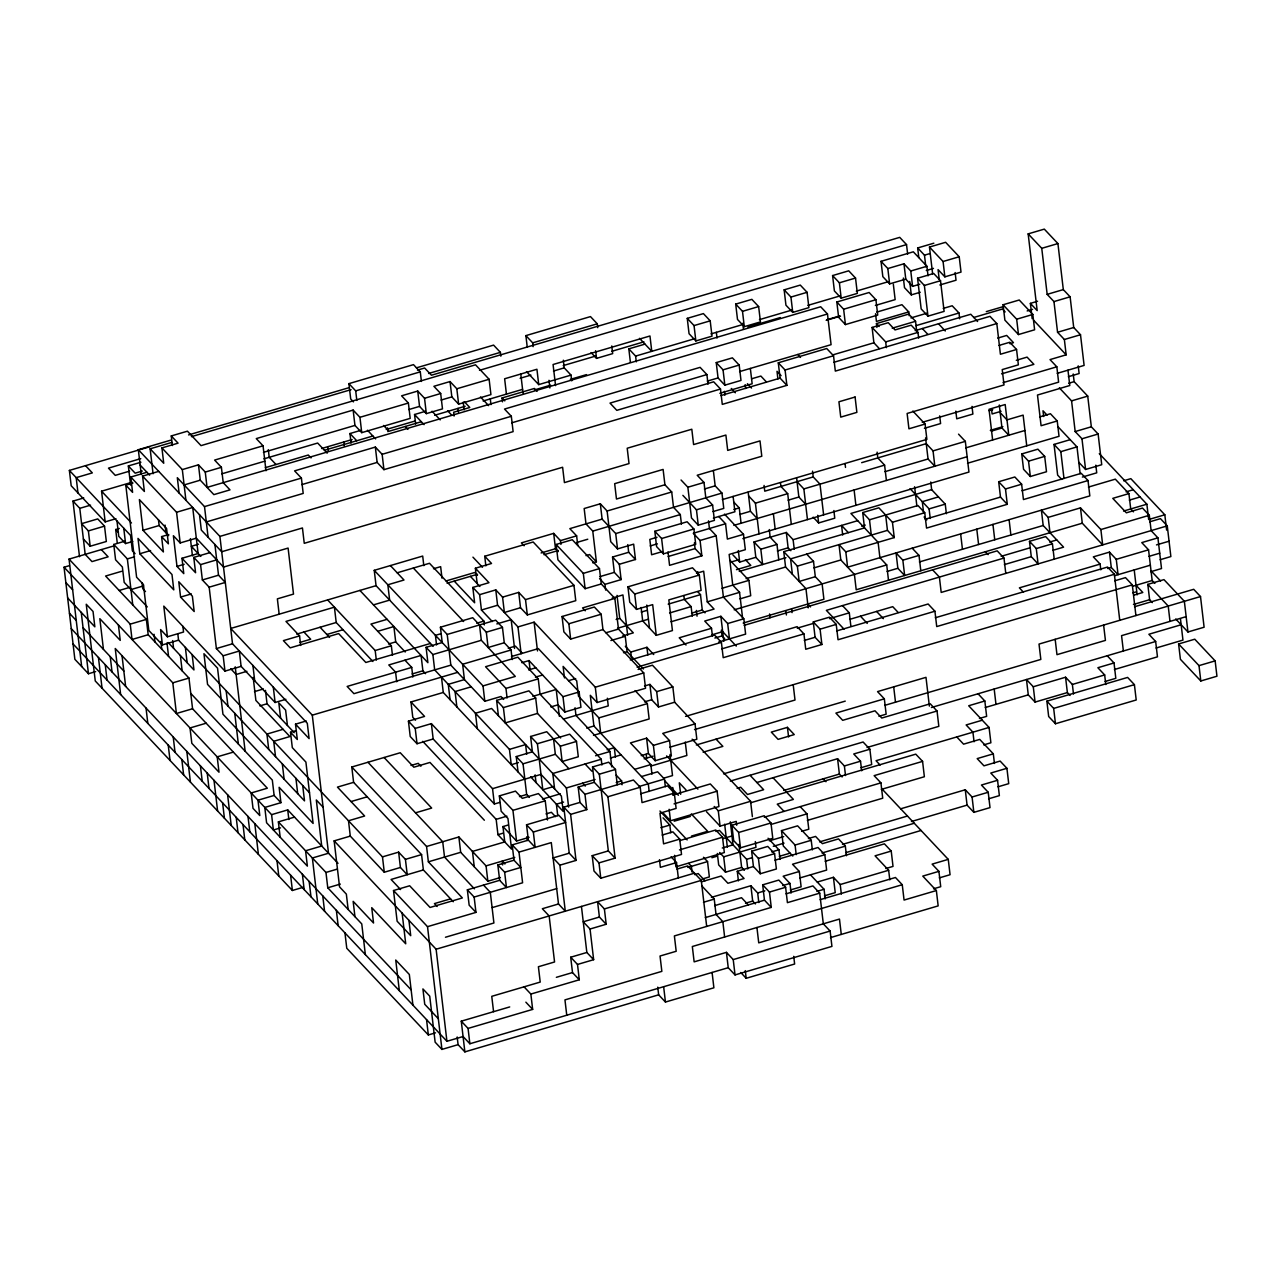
<?xml version="1.0" encoding="UTF-8"?>
<svg xmlns="http://www.w3.org/2000/svg" width="1281" height="1281" viewBox="0 0 1281 1281"><rect width="100%" height="100%" fill="white"/><g stroke="black" fill="none" stroke-linecap="round" stroke-linejoin="round"><path stroke-width="1.5" d="M172.391 445.532L171.27 435.94L187.426 431.185L201.021 445.628L475.523 364.813L489.118 379.272L490.927 394.612L458.63 404.123L451.841 396.902L450.031 381.546L433.891 386.302L440.68 393.523L442.489 408.879L426.333 413.619L419.544 406.397L417.734 391.057L401.594 395.813L408.383 403.035L410.192 418.375L361.738 432.642L354.949 425.42L353.14 410.08L256.264 438.598L263.053 445.82L265.984 470.751M353.428 401.882L350.706 398.983L348.896 383.643L413.491 364.637L420.28 371.858L421.417 381.45M141.262 474.643L138.332 449.711L170.629 440.2M188.579 434.916L348.256 387.903M416.437 367.839L493.585 345.117L500.391 352.355L500.839 356.182M527.244 347.119L525.883 335.622L590.477 316.599L597.282 323.821L597.731 327.664M115.947 518.709L105.17 521.879L71.192 485.755L69.382 470.415L150.117 446.653M153.063 473.746L150.133 448.814L171.654 442.473M191.397 436.661L351.074 389.648M417.462 370.113L424.635 367.999L431.441 375.221L899.726 237.369L906.532 244.591L907.653 254.182M150.133 448.814L163.728 463.258L161.918 447.918L178.075 443.162L171.27 435.94M348.896 383.643L355.702 390.865L420.28 371.858M428.623 373.476L500.391 352.355M525.883 335.622L532.688 342.844L597.282 323.821M140.766 458.63L108.469 468.141L115.274 475.363L129.621 471.136M130.598 485.131L128.34 465.948L140.91 462.249M479.51 370.305L906.532 244.591M142.319 471.056L135.146 473.169L128.34 465.948M132.968 483.033L125.794 485.147L132.583 492.368L130.79 477.028L146.931 472.273M130.79 477.028L144.385 491.472L142.575 476.132L158.732 471.376M918.813 257.545L917.676 247.954L933.833 243.198M687.256 318.361L703.397 313.605L710.202 320.842L711.996 336.182L695.855 340.938L689.05 333.701L687.256 318.361L694.046 325.582L695.855 340.938M735.694 304.109L751.851 299.354L758.64 306.575L760.45 321.915L744.293 326.671L737.504 319.449L735.694 304.109L742.5 311.331L744.293 326.671M784.148 289.842L800.289 285.087L807.094 292.308L808.887 307.648L792.747 312.404L785.942 305.182L784.148 289.842L790.937 297.064L792.747 312.404M832.586 275.575L848.727 270.819L855.532 278.057L857.341 293.397L841.185 298.153L834.395 290.931L832.586 275.575L839.391 282.797L841.185 298.153M919.758 284.238L912.568 286.352L905.779 279.13L889.622 283.886L882.833 276.664L881.024 261.324L913.321 251.813L926.916 266.256L928.052 275.847M932.632 273.91L929.478 247.057L945.618 242.301L959.213 256.76L961.022 272.1L944.866 276.856L938.076 269.618L939.197 279.21M105.17 521.879L101.567 491.199L132.071 482.216M79.518 556.723L72.985 501.111L83.761 497.941M161.918 447.918L182.318 469.583L198.459 464.827L205.264 472.065L207.058 487.404L820.689 306.767L827.478 313.989L831.081 344.669L739.585 371.602M263.053 445.82L214.616 460.087L221.405 467.309L223.214 482.649L230.004 489.87L213.863 494.626L200.268 480.183L198.459 464.827M353.14 410.08L359.945 417.302L408.383 403.035M417.734 391.057L424.539 398.279L440.68 393.523M450.031 381.546L456.821 388.767L489.118 379.272M917.676 247.954L924.482 255.175L929.862 253.59M263.438 452.353L354.949 425.42M408.767 409.568L419.544 406.397M441.064 400.056L451.841 396.902M694.046 325.582L710.202 320.842M742.5 311.331L758.64 306.575M790.937 297.064L807.094 292.308M839.391 282.797L855.532 278.057M881.024 261.324L887.829 268.546L903.97 263.79L910.775 271.012L912.568 286.352M520.134 378.279L530.91 375.109M563.208 365.597L595.505 356.102M611.645 351.346L643.943 341.835M72.985 501.111L79.79 508.333L90.551 505.162M205.264 472.065L221.405 467.309M553.456 371.042L564.232 367.871L571.022 375.109L571.71 380.857M591.085 352.595L596.53 358.376L612.67 353.62L611.774 345.95M630.396 362.283L628.827 348.864L644.967 344.109M263.822 458.886L317.656 443.05L327.167 453.154M351.074 443.13L349.953 433.538L360.714 430.368M415.668 424.107L414.548 414.516L425.308 411.345M1037.562 301.259L1030.372 303.373L1037.178 310.594L1028.163 233.879L1044.303 229.123L1057.914 243.566L1063.31 289.602L1070.115 296.824L1073.718 327.52L1080.507 334.741L1084.11 365.421L1057.209 373.347M184.112 484.939L200.268 480.183M221.789 473.842L264.863 461.16M910.775 271.012L926.916 266.256M929.478 247.057L943.072 261.5L959.213 256.76M321.627 448.526L352.131 439.543M386.221 429.503L414.932 421.049M434.659 415.252L465.163 406.269M483.113 400.985L522.584 389.36M526.491 371.602L538.725 384.604L571.022 375.109M628.827 348.864L635.616 356.086L694.83 338.664M710.971 333.909L743.268 324.397M759.425 319.642L791.722 310.13M807.863 305.374L840.16 295.879M856.3 291.123L888.598 281.612M926.275 270.515L933.465 268.402M265.247 467.693L308.305 455.027L311.027 457.909M324.445 450.272L372.899 436.004M421.337 421.737L389.04 431.249L383.611 425.468M502.536 401.818L502.072 397.975L534.369 388.463L537.091 391.362M534.497 389.92L550.654 385.181M570.381 379.368L586.538 374.612M748.008 327.071L780.305 317.56M836.829 302.012L869.126 292.5L875.916 299.722L877.725 315.062L845.428 324.573L838.639 317.352L836.829 302.012L843.635 309.233L845.428 324.573M917.564 278.233L933.721 273.477L940.51 280.715L944.113 311.395L927.972 316.151L921.167 308.929L917.564 278.233L924.37 285.455L927.972 316.151M1028.163 233.879L1041.757 248.322L1057.914 243.566M104.53 526.139L97.74 518.917L81.584 523.673L88.389 530.894L104.53 526.139L106.339 541.495L90.182 546.234L83.393 539.013M827.478 313.989L504.522 409.055L511.327 416.277L513.121 431.633L383.932 469.663L382.138 454.307L375.333 447.085L294.598 470.864L301.403 478.085L303.197 493.425L206.305 521.943M843.635 309.233L875.916 299.722M924.37 285.455L940.51 280.715M939.87 284.974L956.026 280.219L955.13 272.549M826.966 319.706L839.519 316.007M875.403 305.438L895.147 299.626L893.337 284.286M903.377 278.057L904.498 287.649L911.287 294.886L920.27 292.244M117.26 542.936L115.69 529.517L119.277 528.461M826.197 320.346L840.544 316.119M142.575 476.132L176.57 512.256L192.71 507.5L198.123 553.536L181.982 558.276L183.775 573.632L176.986 566.41L173.383 535.714L180.173 542.936L196.329 538.18L223.518 567.083L288.097 548.076L293.509 594.096L277.369 598.851L279.162 614.191M179.116 493.057L177.322 477.701L204.512 506.603L301.403 478.085M382.138 454.307L511.327 416.277M876.812 312.084L901.936 304.702L908.741 311.924L909.19 315.75M168.756 534.497L161.582 536.611L168.387 543.833L166.578 528.493L139.389 499.59L142.992 530.286L159.148 525.53L168.66 535.634M301.788 484.618L377.142 462.425L383.932 469.663M511.711 422.826L700.099 367.359L706.904 374.58L708.025 384.172M716.239 362.603L732.396 357.847L739.185 365.069L740.994 380.425L724.854 385.165L718.049 377.943L716.239 362.603L723.044 369.825L724.854 385.165M147.283 606.922L124.177 582.359L122.368 567.019L115.578 559.797L113.769 544.457L124.545 541.287M81.664 666.52L69.046 559.108L113.897 545.914M908.741 311.924L876.444 321.435L875.531 313.749M116.971 520.983L118.765 536.339L125.57 543.56L132.744 541.447M876.893 327.424L876.444 323.581L908.741 314.085L915.547 321.307L916.668 330.898M706.904 374.58L610.012 403.099L616.802 410.336L713.693 381.802L720.498 389.024L722.292 404.38L786.886 385.357L785.077 370.017L778.288 362.795L826.725 348.528L833.531 355.75L835.324 371.106L996.81 323.565L1000.413 354.245L1016.554 349.489L1018.363 364.845L1002.222 369.585L1004.016 384.941L907.124 413.459L908.934 428.799L925.074 424.043L926.884 439.383L722.34 499.606M723.044 369.825L739.185 365.069M879.326 348.576L873.898 342.796L872.089 327.44L888.245 322.7L895.035 329.922L911.191 325.166L917.981 332.387L918.653 338.136M95.643 671.628L88.453 673.742L74.858 659.299L64.05 567.227L69.43 565.642M910.919 317.928L927.06 313.172M943.216 308.417L952.183 305.775L958.989 312.996L959.661 318.761M707.288 381.114L718.049 377.943M892.217 328.176L915.547 321.307M139.805 553.744L173.784 589.868L171.99 574.529L137.996 538.404L139.805 553.744L150.566 550.574M915.915 325.678L958.989 312.996M113.769 544.457L127.363 558.9L134.553 556.787M751.883 378.712L760.866 376.07L766.294 381.85M832.634 354.933L873.898 342.796M915.162 330.642L970.774 314.261L977.579 321.499M1003.071 304.766L1019.228 300.01L1032.822 314.453L1034.616 329.793L1018.475 334.549L1004.88 320.106L1003.071 304.766L1016.666 319.209L1018.475 334.549M138.332 449.711L219.9 536.403L720.498 389.024M785.077 370.017L833.531 355.75M986.29 311.619L1002.431 306.864M198.507 544.201L191.333 546.298L200.845 556.418M872.089 327.44L885.683 341.899L917.981 332.387M1041.757 248.322L1047.169 294.358L1063.31 289.602M973.736 317.48L1002.431 309.025L1005.153 311.907M719.858 393.299L752.155 383.788L750.346 368.448M121.727 571.278L105.586 576.034L146.37 619.38L148.18 634.719L188.964 678.065L192.566 708.761L267.329 788.215L251.188 792.971L252.998 808.311L259.787 815.549L257.977 800.193L274.134 795.453L280.923 802.675L264.783 807.43L266.592 822.77L307.376 866.116L305.567 850.776L321.723 846.02L316.311 799.985L323.1 807.206M720.883 395.573L780.081 378.135L786.886 385.357M833.915 362.283L990.005 316.343L996.81 323.565M1047.169 294.358L1053.959 301.579L1070.115 296.824M1027.17 310.963L1032.566 309.378M181.982 558.276L195.577 572.735L193.767 557.395L209.924 552.639M176.986 566.41L184.16 564.297M1016.666 319.209L1032.822 314.453M193.767 557.395L200.573 564.617L216.713 559.861M119.181 590.477L129.941 587.306M130.966 589.58L143.536 585.881M997.707 338.088L1006.69 335.446L1013.479 342.668L1009.892 343.724M202.366 579.957L218.523 575.201L225.312 582.423L209.171 587.178L202.366 579.957L200.573 564.617M999.004 345.438L1009.764 342.267L1016.554 349.489M1053.959 301.579L1057.562 332.275L1073.718 327.52M180.589 597.09L194.184 611.533L192.374 596.193L178.78 581.75L180.589 597.09L191.349 593.92M1057.562 332.275L1064.367 339.497L1080.507 334.741M1016.313 360.297L1027.074 357.127L1033.879 364.348L1001.582 373.86M69.046 559.108L130.23 624.135L146.37 619.38M1064.367 339.497L1066.16 354.837L1050.02 359.593L1056.825 366.814L1058.618 382.154L922.256 422.298M1002.991 382.667L1056.825 366.814M148.18 634.719L132.023 639.475L130.23 624.135M433.154 646.361L376.054 585.673L374.244 570.333L422.698 556.066L423.819 565.658M635.472 559.509L628.667 552.287L612.526 557.027L619.315 564.264L635.472 559.509L633.663 544.153L617.522 548.909L610.717 541.687L607.114 511.007L600.325 503.785L584.168 508.525L585.977 523.881L592.767 531.103L596.386 561.783L592.783 562.839M664.919 484.762L616.465 499.03L614.672 483.674L663.11 469.422L664.919 484.762L671.708 491.984L673.518 507.324L680.307 514.562L681.444 524.137M382.475 856.877L398.631 852.137L405.42 859.359L407.23 874.699L400.425 867.477L384.284 872.233L382.475 856.877L178.555 640.164L162.415 644.903L160.605 629.563L167.411 636.785L183.551 632.029L182.879 626.281M397.19 572.799L429.487 563.288L483.866 621.093L484.314 624.92M607.114 511.007L671.708 491.984M687.865 487.228L704.006 482.473L705.815 497.829L712.604 505.05L714.414 520.39L698.257 525.146L691.468 517.924L687.865 487.228L681.06 480.007M1068.354 376.71L1079.13 373.54L1078.218 365.87M376.054 585.673L230.724 628.459L312.292 715.15L328.512 853.242L312.372 857.998L317.768 904.018M433.474 568.764L440.648 566.666L441.993 578.163M560.934 544.441L560.47 540.614L553.68 533.376L521.383 542.888L524.105 545.786M617.522 548.909L615.713 533.569L602.118 519.125L569.821 528.637L576.626 535.858L577.747 545.45M704.39 489.022L715.166 485.851L721.956 493.073L723.765 508.413L712.989 511.583M1068.738 383.243L1074.135 381.658L1087.729 396.117L1091.332 426.797L1098.121 434.019L1101.724 464.715L1085.583 469.47L1078.778 462.249M484.73 556.258L533.168 541.991L573.968 585.337L575.761 600.677L527.324 614.944L520.518 607.722L518.725 592.382L502.568 597.138L495.779 589.9L479.622 594.656L472.833 587.435L488.974 582.679L475.379 568.236L491.536 563.48L484.73 556.258L485.851 565.85M924.434 428.302L940.59 423.547L939.694 415.877M989.156 410.753L992.743 409.696M560.47 540.614L576.626 535.858M592.767 531.103L721.956 493.073M1001.085 411.313L992.102 413.955L991.654 410.112M601.269 583.96L585.113 588.7L557.924 559.813L556.114 544.473L572.271 539.717L599.46 568.604L601.269 583.96L614.864 598.403L618.467 629.083L625.256 636.305L627.066 651.661L643.382 668.986M209.171 587.178L216.377 648.554L232.518 643.799L307.296 723.269L309.105 738.609L295.511 724.165L306.271 720.995M446.028 580.95L474.739 572.495L477.461 575.377M541.126 552.96L555.49 548.732L558.196 551.615M577.01 542.391L587.771 539.221M373.492 604.872L389.648 600.116L387.839 584.777L403.995 580.021L390.401 565.578M447.069 583.223L477.557 574.24M543.945 554.705L558.308 550.478M615.713 533.569L680.307 514.562M682.869 495.347L696.464 509.806L712.604 505.05M823.619 514.834L820 484.154L813.211 476.932L764.757 491.183L764.084 485.435M861.649 462.665L926.243 443.658L933.048 450.88L934.842 466.22L928.052 458.998L925.571 437.894M1059.339 387.871L1071.573 400.873L1087.729 396.117M216.377 648.554L223.166 655.776L239.323 651.02L241.116 666.376L275.111 702.484L285.871 699.314M296.744 634.127L336.214 622.502L372.915 661.508M990.325 430.352L1002.879 426.653M991.222 431.169L1001.982 427.998L1008.788 435.22L1005.185 404.54L989.028 409.296L992.631 439.975M1039.66 416.917L1050.436 413.747L1057.225 420.969L1059.035 436.309L967.523 463.242M300.683 645.464L299.562 635.872L283.405 640.628L290.211 647.85L338.648 633.583L365.838 662.485L430.432 643.462M654.815 531.295L687.112 521.783L693.902 529.005L695.711 544.345L663.414 553.856L656.609 546.635L654.815 531.295L661.604 538.516L663.414 553.856M733.885 509.502L739.265 507.916L741.075 523.256M748.616 495.939L755.422 503.161L787.703 493.665L791.322 524.345M797.054 481.688L803.86 488.91L884.595 465.131L886.404 480.487M933.048 450.88L965.33 441.369L968.948 472.049L742.868 538.612M585.993 555.618L589.58 554.561L596.386 561.783M713.373 518.116L734.91 511.776L733.116 496.436M299.946 642.405L310.707 639.235L303.917 632.013M326.863 634.479L343.004 629.724M656.993 537.299L649.819 539.413L651.613 554.753L662.389 551.583M739.649 514.45L750.426 511.279L757.215 518.517M788.103 500.198L798.864 497.028L805.653 504.25M884.979 471.664L928.052 458.998M965.73 447.902L1024.928 430.48M1057.225 420.969L1041.085 425.724L1037.482 395.028L1069.779 385.517L1067.97 370.177M387.102 619.331L370.946 624.071L391.346 645.752L392.466 655.344M661.604 538.516L693.902 529.005M64.05 567.227L172.807 682.821L188.964 678.065M167.411 636.785L163.792 606.105L224.976 671.116L241.116 666.376M650.204 545.946L657.377 543.833M742.724 619.203L739.569 592.35L732.764 585.129L729.161 554.449L745.318 549.693L743.508 534.353L727.368 539.093L725.558 523.753L693.261 533.264L700.067 540.486L701.86 555.826L669.563 565.337L667.993 551.919M733.885 525.37L967.139 456.709M377.751 631.309L393.891 626.553L395.701 641.893L405.212 652.013M246.897 671.324L236.136 674.495L230.692 668.714M556.114 544.473L583.319 573.36L599.46 568.604M700.067 540.486L716.207 535.73L723.413 597.106L743.813 618.787L745.622 634.127L718.705 642.053M1071.573 400.873L1075.175 431.553L1091.332 426.797M479.622 594.656L481.432 610.012L497.572 605.256L517.972 626.921L521.127 653.774M599.972 576.594L614.336 572.383L621.125 579.604L604.984 584.36L599.54 578.58M668.154 556.53L695.071 548.604L701.86 555.826M518.725 592.382L525.514 599.604L573.968 585.337M1021.742 453.938L1037.882 449.183L1044.688 456.404L1046.497 471.744L1030.34 476.5L1023.551 469.278L1021.742 453.938L1028.531 461.16L1030.34 476.5M1061.725 479.446L1057.642 475.107L1054.039 444.427L1070.179 439.671M359.897 590.429L427.886 662.677L426.077 647.321L442.217 642.566L440.424 627.226L472.721 617.714L486.316 632.173L488.109 647.513L504.266 642.758L511.055 649.979L512.192 659.571M1075.175 431.553L1081.981 438.775L1098.121 434.019M388.511 644.007L395.701 641.893M327.616 599.94L375.189 650.508L391.346 645.752M520.518 607.722L504.378 612.478L502.568 597.138M440.808 633.759L435.428 635.344L436.549 644.935M476.692 623.207L483.866 621.093M754.029 541.975L760.818 549.197L762.627 564.537L755.822 557.315L754.029 541.975L786.326 532.464L793.115 539.685L794.252 549.277M813.179 517.172L818.623 522.952L834.764 518.197L833.867 510.527M946.371 513.713L945.25 504.138L931.655 489.678L850.904 513.457L878.109 542.343L879.903 557.683L886.708 564.921L888.502 580.261M1028.531 461.16L1044.688 456.404M1054.039 444.427L1060.828 451.649L1076.985 446.893L1080.139 473.746M192.566 708.761L176.41 713.501L172.807 682.821M440.424 627.226L447.213 634.447L495.667 620.196L502.456 627.418L504.266 642.758M254.471 691.612L263.438 688.97M808.215 607.867L805.957 588.684L785.573 567.019L783.764 551.663L864.499 527.9L862.705 512.56L878.846 507.804L892.441 522.248L894.25 537.588L845.812 551.855L839.007 544.633L840.816 559.973L854.411 574.416L856.204 589.772L1082.285 523.208L1102.669 544.889L1100.875 529.549L1080.475 507.868L1048.178 517.38L1041.389 510.158L1043.182 525.498L1063.582 547.163L1052.806 550.334M496.82 623.927L511.167 619.7L514.546 648.474M656.272 635.328L652.67 604.632L636.529 609.388L629.724 602.166L627.93 586.826L692.509 567.803L699.314 575.041L701.107 590.381L668.826 599.892L672.429 630.572L656.272 635.328L642.678 620.885L641.108 607.45M760.818 549.197L776.975 544.441L778.768 559.781M793.115 539.685L857.71 520.678M938.445 496.9L922.304 501.656L923.649 513.169M486.316 632.173L502.456 627.418M862.705 512.56L869.495 519.782L917.949 505.515L924.738 512.736L926.547 528.092L1007.282 504.314L1005.489 488.974L998.684 481.752L1014.84 476.996L1021.63 484.218L1023.439 499.558L1088.017 480.551L1089.827 495.891L847.606 567.195L845.812 551.855M731.467 561.911L738.657 559.797M612.158 598.115L622.934 594.944L627.658 635.216M696.496 573.296L703.669 571.182L707.272 601.862L714.077 609.083L671.004 621.765M517.972 626.921L534.113 622.166L595.297 687.192L597.09 702.532L645.544 688.265L643.735 672.925L602.951 629.579L601.157 614.24L594.352 607.018L562.055 616.513L563.864 631.869L570.653 639.091L602.951 629.579M614.864 598.403L582.567 607.915L585.273 610.797M732.876 554.849L739.681 562.071L755.822 557.315M777.359 550.974L788.119 547.804L790.841 550.702M861.681 526.155L865.267 525.098M627.93 586.826L634.719 594.048L699.314 575.041M426.077 647.321L432.882 654.543L481.32 640.292L515.298 676.416L483.017 685.911L374.244 570.333M259.851 705.895L267.04 703.781L294.23 732.684M910.07 488.653L929.093 508.877L945.25 504.138M206.161 723.205L190.004 727.96L191.814 743.3L219.003 772.203L217.194 756.847L233.35 752.107M892.441 522.248L924.738 512.736M1005.489 488.974L1021.63 484.218M736.479 569.661L750.826 565.433L745.398 559.653M412.85 677.009L411.729 667.417L347.135 686.44L353.94 693.662L450.832 665.143L484.81 701.267L500.967 696.512L503.673 699.394M739.297 571.406L785.942 557.667M562.055 616.513L568.86 623.751L601.157 614.24M894.25 537.588L887.445 530.366L790.569 558.884L792.363 574.24M925.138 519.269L1000.493 497.092L1007.282 504.314M1022.014 490.751L1081.228 473.33L1088.017 480.551M412.114 673.966L422.89 670.796L425.596 673.678M1082.381 477.06L1096.728 472.833L1095.831 465.163M508.237 648.234L515.41 646.12L522.216 653.342M746.102 578.628L785.573 567.019M511.055 649.979L462.617 664.247L464.427 679.587L448.27 684.342L450.079 699.682M616.145 619.46L619.732 618.403L633.326 632.862L622.566 636.016M641.269 612.062L646.649 610.477M668.186 604.152L700.483 594.64L702.276 609.98L704.998 612.878M722.004 588.299L748.921 580.373L750.714 595.713L739.954 598.884M783.764 551.663L797.358 566.122L813.515 561.366L815.308 576.706L822.114 583.928L823.907 599.268L743.172 623.046M312.292 715.15L457.621 672.365M511.455 656.513L538.356 648.602L579.14 691.948L580.95 707.288L564.809 712.044L558.004 704.822L550.83 706.92M813.899 567.899L840.816 559.973M1088.418 487.084L1115.319 479.158L1128.913 493.601L1130.723 508.957L1133.445 511.84M617.554 628.266L648.058 619.299M669.595 612.959L691.132 606.618L692.252 616.209M707.272 601.862L739.569 592.35M605.897 632.782L618.467 629.083M1123.661 480.775L1130.835 478.662L1164.813 514.786L1166.623 530.126M283.069 729.321L266.928 734.077L268.722 749.417M521.831 662.693L529.005 660.58L563 696.688L564.809 712.044M691.516 613.151L702.276 609.98M815.308 576.706L799.168 581.462L797.358 566.122M280.923 802.675L279.13 787.319L313.108 823.443L305.903 762.067L292.308 747.624L290.515 732.284L295.895 730.698M610.909 640.532L625.256 636.305M415.508 720.21L412.786 717.312L410.977 701.972L443.274 692.461L524.842 779.152M1126.095 491.856L1133.269 489.742M471.216 686.808L455.075 691.564L456.869 706.904M528.637 669.915L535.81 667.801M734.189 609.804L886.708 564.921M902.849 560.165L904.658 575.505L897.853 568.284L896.06 552.944L902.849 560.165L919.005 555.41L920.799 570.75M1128.913 493.601L1112.773 498.357L1126.367 512.816L1142.508 508.061L1149.313 515.282L1151.123 530.622L1157.912 537.844L1161.515 568.54L1150.754 571.71M729.465 638.883L727.672 623.543L720.867 616.305L704.726 621.061L711.515 628.282L712.412 635.968M887.093 571.454L897.853 568.284M919.39 561.943L1043.182 525.498M1129.314 500.15L1140.074 496.98M535.426 677.137L542.6 675.023M623.479 652.718L627.066 651.661M538.244 678.882L517.86 657.201L485.563 666.712L505.963 688.393L538.244 678.882L540.054 694.222L601.237 759.249L601.91 764.997M625.336 646.281L630.78 652.061L646.921 647.305L653.726 654.527M711.515 628.282L679.218 637.794L686.024 645.016M727.672 623.543L743.813 618.787M499.734 802.418L494.354 804.004L433.17 738.993L417.03 743.733L410.224 736.511L408.431 721.171L424.571 716.415L410.977 701.972M1123.549 511.071L1146.863 504.202L1148.673 519.542L1164.813 514.786M711.9 634.816L722.676 631.661L736.271 646.104M744.197 625.32L997.178 550.846L1003.984 558.068L1005.777 573.408M1029.476 541.335L1036.281 548.556L1038.074 563.896L1031.285 556.675L1029.476 541.335L1045.632 536.579L1052.422 543.801L1054.231 559.14M630.268 659.939L714.606 635.104L721.395 642.341L723.205 657.681L803.94 633.903L805.733 649.259L821.89 644.503L820.08 629.163L813.291 621.925L829.431 617.186L836.237 624.407L838.03 639.747L934.922 611.229L936.731 626.569L1114.358 574.272L1119.754 620.308M498.405 715.711L496.612 700.371L528.909 690.859L535.698 698.081L537.508 713.421L560.614 737.984M568.508 680.691L575.681 678.578M714.846 638.034L722.036 635.92L724.742 638.803M408.431 721.171L415.22 728.393L431.377 723.637L492.545 788.664L494.354 804.004M1001.166 556.322L1029.86 547.868M1049.603 542.055L1056.777 539.942M532.88 696.336L556.194 689.466L559.349 716.319M1003.984 558.068L826.357 610.348L844.035 629.147M1036.281 548.556L1052.422 543.801M1100.875 529.549L1149.313 515.282M637.073 667.161L721.395 642.341M496.612 700.371L503.401 707.592L535.698 698.081M638.098 669.435L652.445 665.207L672.845 686.888L674.639 702.228L695.039 723.893L696.832 739.249L669.931 747.159M1004.368 564.601L1031.285 556.675M1149.697 521.815L1160.458 518.645L1167.263 525.867L1170.866 556.562L1160.106 559.733M721.779 648.875L797.134 626.681L803.94 633.903M563 696.688L579.14 691.948M595.297 687.192L643.735 672.925M797.262 628.138L813.419 623.399M829.56 618.643L849.303 612.83L850.872 626.249M849.687 619.364L892.745 606.682L898.189 612.462M1167.263 525.867L941.199 592.43L939.389 577.074L932.6 569.853M453.282 901.728L423.37 869.943L421.577 854.603L353.604 782.355L351.795 767.015L400.248 752.748L413.843 767.207L429.984 762.451L484.362 820.24M820.08 629.163L836.237 624.407M537.508 713.421L505.21 722.932L503.401 707.592M644.519 685.992L649.899 684.406L656.689 691.628L658.498 706.984L674.639 702.228M804.324 640.452L815.084 637.281L821.89 644.503M836.621 630.941L928.133 604.008L934.922 611.229M1109.474 552.111L1111.268 567.451L1118.073 574.673L1116.263 559.333L1109.474 552.111L1093.317 556.867L1100.123 564.088L1100.795 569.837M1157.912 537.844L1141.771 542.6L1148.561 549.821L1152.163 580.517L1154.886 583.399M563.4 719.105L608.251 705.895L607.354 698.225M656.689 691.628L672.845 686.888M1156.503 544.905L1169.073 541.222M353.604 782.355L337.447 787.11L364.637 816.013L348.496 820.769L350.289 836.109L384.284 872.233M411.009 765.462L418.198 763.348L420.905 766.23M1100.123 564.088L1019.372 587.851L1023.455 592.19M1116.263 559.333L1148.561 549.821M644.519 701.86L651.693 699.762L658.498 706.984M530.59 736.495L546.747 731.739L560.341 746.183L562.135 761.522L578.291 756.767L576.482 741.427L569.693 734.205L537.396 743.717L530.59 736.495L532.4 751.835L516.243 756.591L518.052 771.931M935.306 617.762L1107.553 567.051L1114.358 574.272M564.457 677.921L563.112 666.408L576.706 680.851L578.5 696.207L598.9 717.872L647.337 703.621L649.147 718.961L593.519 735.326M120.638 694.526L115.242 648.49L271.588 814.652L287.729 809.896L338.024 863.346M1107.681 568.508L1111.268 567.451M1148.945 556.354L1159.721 553.2M432.882 654.543L434.675 669.899L509.454 749.369L525.594 744.613L526.731 754.205M586.73 728.104L593.904 725.991L648.282 783.796L649.179 791.466M280.187 837.214L278.377 821.874L294.518 817.118M1114.486 575.729L1150.37 565.177M351.042 801.554L367.199 796.814M1114.742 580.805L1125.503 577.635L1132.308 584.873L1135.911 615.553M280.555 827.878L273.381 829.992L271.588 814.652M560.341 746.183L576.482 741.427M518.437 762.595L511.247 764.709L509.454 749.369M516.243 756.591L523.048 763.812L555.346 754.301L568.94 768.744M685.543 716.383L1132.308 584.873M1132.436 586.33L1152.163 580.517M1152.34 602.598L1149.617 599.716L1147.808 584.376L1163.965 579.62L1184.349 601.285L1187.951 631.981L1204.108 627.226L1200.505 596.546L1193.7 589.308L1134.502 606.746M1132.82 592.863L1136.407 591.806M607.114 749.785L614.304 747.672L615.424 757.263M695.039 723.893L662.741 733.405L669.547 740.626L671.34 755.966L655.199 760.722L653.39 745.382L646.601 738.16L630.444 742.916L650.844 764.581L651.965 774.172M1133.845 595.137L1142.812 592.495L1136.023 585.273M595.585 755.758L609.948 751.531L611.742 766.871M492.545 788.664L540.998 774.397L561.382 796.077L563.192 811.417L530.558 776.734M694.526 729.61L795.005 700.034L793.195 684.695M415.524 812.827L431.681 808.071L384.092 757.503M601.237 759.249L552.784 773.5L554.593 788.856M610.332 758.064L621.093 754.893M653.39 745.382L669.547 740.626M1133.461 604.472L1149.617 599.716M348.16 909.462L346.35 894.122L339.561 886.884L334.149 840.864L350.289 836.109M615.12 858.126L608.331 850.904L592.19 855.66L598.98 862.882L615.12 858.126L607.915 796.75L594.32 782.307L592.527 766.967L608.667 762.211L615.472 769.433L617.266 784.773M422.746 741.331L496.163 819.344L497.957 834.684L511.551 849.143L507.949 818.447L501.159 811.225L499.35 795.885L515.49 791.13L522.296 798.351L538.436 793.596L545.242 800.833L547.499 820M641.221 755.614L648.394 753.5L655.199 760.722M644.167 758.816L653.134 756.174M519.478 796.606L526.651 794.492L529.373 797.39M553.568 786.566L542.792 789.736L537.396 743.717M696.32 744.966L845.252 701.123M1200.505 596.546L1039.019 644.071L1040.829 659.427L884.723 705.367M592.527 766.967L599.316 774.188L615.472 769.433M477.269 728.585L475.459 713.245L491.616 708.489L566.378 787.959L595.089 779.505M634.687 769.337L650.844 764.581M579.973 802.402L563.832 807.158L570.621 814.38L586.778 809.624L579.973 802.402L578.179 787.062L594.32 782.307M650.972 766.038L686.856 755.486L685.271 742.051M542.423 799.088L560.357 793.804M703.125 752.187L722.868 746.375L716.063 739.153M787.447 727.352L771.306 732.108L778.095 739.345L794.252 734.589L787.447 727.352L788.584 736.943M878.958 716.287L886.148 714.174L884.338 698.834L835.901 713.101L842.69 720.322L874.987 710.811L881.792 718.033L930.23 703.781L937.035 711.003L938.829 726.343L867.061 747.48M499.35 795.885L512.944 810.329L545.242 800.833M616.241 782.499L621.621 780.914L622.07 784.757M496.163 819.344L506.924 816.173M641.493 776.558L657.633 771.803L664.439 779.04L665.335 786.71M1186.158 616.641L1121.564 635.648L1123.373 650.988M578.179 787.062L584.969 794.284L633.422 780.017L640.212 787.239L642.021 802.595L674.318 793.083L676.112 808.423L659.971 813.179L663.574 843.859L679.715 839.119L681.524 854.459L600.789 878.222L593.984 871L592.19 855.66M563.576 802.082L556.386 804.196L557.747 815.693M278.377 821.874L325.966 872.441L336.727 869.271M351.795 767.015L426.573 846.485L458.87 836.973L486.059 865.876L487.853 881.216L500.423 877.517M1181.162 624.76L1148.865 634.255L1155.654 641.493L1157.464 656.833L1114.406 669.515M663.526 778.224L672.509 775.581L670.027 754.477M474.258 866.773L472.465 851.417L504.762 841.921L502.953 826.565L508.333 824.98M546.01 813.899L551.39 812.314L555.474 816.638M639.315 786.422L664.439 779.04M607.915 796.75L640.212 787.239M67.653 597.923L94.842 626.825L93.049 611.469L86.243 604.248L95.258 680.964L292.388 890.471L303.149 887.301M405.42 859.359L421.577 854.603M526.539 824.788L558.836 815.276L565.626 822.498L533.344 832.01L526.539 824.788L528.348 840.128L535.138 847.349L533.344 832.01M497.957 834.684L503.337 833.114M931.383 707.512L1155.654 641.493M640.596 793.788L667.513 785.861L674.318 793.083M325.966 872.441L327.76 887.781L340.33 884.082M723.525 773.852L937.035 711.003M426.573 846.485L428.366 861.825L460.664 852.313L487.853 881.216M1156.054 648.026L1182.955 640.1L1180.49 618.995M979.453 718.465L986.642 716.351L984.833 700.995L968.692 705.751L989.076 727.432L990.886 742.772L983.696 744.885M1070.099 695.471L1067.377 692.573L1035.08 702.084L1028.275 694.862L1026.481 679.522L1033.271 686.744L1065.568 677.233L1072.373 684.454L1073.494 694.046M1105.055 681.492L1115.815 678.322L1114.022 662.966L1097.865 667.721L1104.67 674.943L1105.791 684.534M1178.6 643.959L1194.757 639.203L1215.141 660.884L1216.95 676.224L1200.809 680.98L1180.409 659.299L1178.6 643.959L1199 665.624L1200.809 680.98M502.953 826.565L516.547 841.025L529.101 837.326M672.653 795.069L710.331 783.972L717.12 791.194L718.929 806.55L670.475 820.801L663.686 813.579M423.37 869.943L391.073 879.455L400.601 889.558M514.001 860.224L497.845 864.979L504.65 872.201L520.791 867.445L514.001 860.224L512.192 844.884L528.348 840.128M730.314 781.074L863.09 742.003L869.879 749.225L871.688 764.565L860.928 767.735M985.217 707.544L1028.275 694.862M1072.373 684.454L1104.67 674.943M674.062 803.876L717.12 791.194M512.192 844.884L518.997 852.105L551.294 842.594L558.5 903.97L565.289 911.191L559.893 865.171L553.088 857.934L569.244 853.178L576.034 860.416L559.893 865.171M737.119 788.311L740.706 787.255L747.496 794.476L763.652 789.72L750.058 775.277M756.847 782.499L837.582 758.72L844.387 765.958L845.508 775.533M869.879 749.225L853.738 753.981L860.528 761.202L861.665 770.794M408.927 920.334L410.721 935.674L397.126 921.215L393.523 890.535L409.664 885.779L430.064 907.46L462.361 897.949L428.366 861.825M486.059 865.876L514.77 857.421M982.287 720.21L966.13 724.95L972.936 732.188L974.056 741.779M1046.865 701.187L1127.616 677.425L1134.406 684.646L1136.215 699.986L1055.464 723.749L1048.675 716.527L1046.865 701.187L1053.671 708.409L1055.464 723.749M844.387 765.958L860.528 761.202M989.076 727.432L876.044 760.706L880.127 765.045M1053.671 708.409L1134.406 684.646M1199 665.624L1215.141 660.884M674.19 821.201L690.347 816.445M783.764 790.441L839.391 774.076L842.113 776.959M660.868 827.702L669.835 825.06L670.748 832.73M714.206 806.47L718.289 810.809L750.586 801.298L752.379 816.638M750.714 802.755L915.771 754.157L922.576 761.378L924.37 776.734L881.312 789.4M393.523 890.535L427.518 926.659L475.956 912.392L469.15 905.171L467.357 889.831L499.654 880.319L506.443 887.541L504.65 872.201M662.165 835.052L672.925 831.881L679.715 839.119M450.56 898.846L434.419 903.601L437.141 906.484M922.576 761.378L874.122 775.645L880.928 782.867L882.721 798.207L807.366 820.4M467.357 889.831L474.146 897.052L522.6 882.785L518.997 852.105M706.488 811.706L720.082 826.149L736.239 821.393L736.687 825.236M691.5 836.061L707.656 831.305L691.34 813.963M679.843 840.576L715.727 830.008L722.532 837.23L724.325 852.57L675.888 866.837L674.543 855.324M731.883 825.252L764.181 815.741L770.97 822.962L772.779 838.318L740.482 847.814L733.677 840.592L731.883 825.252L738.673 832.474L740.482 847.814M715.855 831.465L719.442 830.408L746.631 859.311L747.768 868.902M764.309 817.198L880.928 782.867M994.44 763.444L993.319 753.852L977.179 758.608L983.968 765.83L1000.125 761.074L1006.914 768.296L1008.723 783.652L997.947 786.822M679.474 849.911L722.532 837.23M738.673 832.474L770.97 822.962M722.66 838.687L731.627 836.045M771.098 824.42L806.982 813.867L808.791 829.207L801.602 831.321M492.096 907.637L556.691 888.63M722.276 848.022L733.036 844.852L730.33 821.842M792.811 856.06L783.283 845.94L781.49 830.6L797.631 825.845L811.225 840.288L812.362 849.879M678.338 877.917L676.528 862.577L660.372 867.333L659.475 859.663M1006.914 768.296L990.773 773.051L997.563 780.289L999.372 795.629L988.596 798.8M711.9 857.726L717.28 856.14M769.321 840.832L783.668 836.605M445.468 937.244L493.906 922.993L490.303 892.297L483.497 885.075M558.5 903.97L542.343 908.725L549.149 915.947L554.561 961.983L538.404 966.739L540.214 982.079L491.76 996.33L493.569 1011.686M676.912 869.11L687.673 865.94L701.267 880.383L706.68 926.419M687.801 867.397L707.544 861.585L709.354 876.925L702.164 879.038M719.618 852.505L723.685 856.829L755.982 847.333L755.31 841.569M751.627 851.192L767.783 846.437L774.573 853.658L776.382 868.998L760.225 873.754L753.436 866.532L751.627 851.192L758.432 858.414L760.225 873.754M773.292 846.309L784.052 843.138M900.671 808.807L965.266 789.785L972.071 797.006L973.864 812.362L990.021 807.606L988.211 792.266L981.422 785.029L997.563 780.289M808.407 838.543L815.581 836.429L822.386 843.651L838.527 838.895L845.332 846.133L846.453 855.708M334.149 840.864L436.116 949.221L694.478 873.162M694.606 874.619L698.193 873.562L704.998 880.784M746.631 859.311L752.027 857.726M771.754 851.913L778.928 849.799L780.065 859.391M781.49 830.6L795.085 845.044L811.225 840.288M758.432 858.414L774.573 853.658M819.552 841.905L907.476 816.029M972.071 797.006L988.211 792.266M717.344 853.45L718.689 864.947L725.494 872.185L741.635 867.429L744.357 870.311M779.312 856.332L790.089 853.162M599.396 917.036L583.239 921.792L590.045 929.013L606.185 924.258L599.396 917.036L597.587 901.68L604.392 908.918L701.267 880.383M701.396 881.84L721.139 876.044L727.928 883.266L744.085 878.51L737.28 871.288L753.436 866.532M774.957 860.192L818.031 847.51L824.82 854.731L826.629 870.087L799.712 877.997M911.448 821.505L967.075 805.125L973.864 812.362M842.498 844.387L914.266 823.251M822.002 852.986L845.332 846.133M824.82 854.731L792.523 864.243L799.328 871.464L801.121 886.82L790.361 889.975M845.716 852.666L921.071 830.472M825.204 861.28L884.418 843.843L891.224 851.064L893.017 866.404L885.844 868.518M711.403 897.357L750.874 885.731L757.679 892.953L758.8 902.545M799.328 871.464L783.171 876.22L789.977 883.442L791.098 893.033M703.461 902.272L714.238 899.102L716.031 914.442L722.836 921.663L724.63 937.003M566.762 1015.241L564.953 999.885L661.845 971.366L660.035 956.026L676.192 951.271L674.382 935.931L771.274 907.396L764.469 900.175L762.675 884.835L778.816 880.079L785.621 887.301L787.415 902.657L819.712 893.145L823.315 923.825L830.12 931.047L831.929 946.403L735.038 974.921L728.232 967.699L726.439 952.359L694.142 961.855L692.332 946.515L902.256 884.723L904.066 900.063L936.363 890.551L938.156 905.891L830.504 937.596M891.224 851.064L875.067 855.82L888.662 870.263L889.799 879.855M714.622 905.635L741.539 897.709L748.328 904.93M757.679 892.953L764.853 890.839M782.803 885.555L789.977 883.442M762.675 884.835L769.465 892.056L785.621 887.301M745.51 903.185L752.684 901.071L755.406 903.97M817.278 882.065L833.419 877.309L840.224 884.53L841.345 894.122M570.702 957.227L586.842 952.472L593.647 959.693L577.507 964.449L570.702 957.227L572.511 972.567L579.3 979.789L530.862 994.056L524.057 986.834M705.271 917.612L764.469 900.175M786.006 893.834L812.923 885.924L819.712 893.145M816.894 891.4L824.067 889.286L825.204 898.878M840.224 884.53L888.662 870.263M824.468 895.819L835.228 892.649L833.419 877.309M939.293 877.885L950.07 874.715L948.26 859.375L932.12 864.131L938.909 871.352L940.718 886.692L933.529 888.806M556.354 977.323L572.511 972.567M820.112 899.678L895.467 877.501L902.256 884.723M938.909 871.352L922.768 876.108L936.363 890.551M712.092 972.455L713.885 987.795L665.447 1002.046L658.658 994.825L464.875 1051.877L461.272 1021.181L509.71 1006.93M344.957 932.92L346.767 948.26L428.334 1034.952L435.508 1032.838M461.272 1021.181L468.061 1028.419L532.656 1009.396L530.862 994.056M73.065 643.959L446.925 1041.277L463.082 1036.537L469.871 1043.759L728.232 967.699M726.439 952.359L733.228 959.581L830.12 931.047M438.326 1018.715L424.732 1004.272L422.922 988.932L429.727 996.154L435.14 1042.174L441.929 1049.411L458.086 1044.656L464.875 1051.877M740.754 972.503L746.183 978.284L794.636 964.017L793.724 956.347M1033.543 320.154L1066.16 354.837M1099.29 453.634L1146.863 504.202M1047.073 415.108L1042.99 410.785L1043.679 416.533M1057.946 426.669L1076.985 446.893M938.493 323.773L945.282 330.994M1151.091 570.878L1160.602 580.998M922.336 328.528L927.78 334.309M1000.189 412.658L1006.978 419.88L1023.135 415.124L1026.738 445.82M1147.808 584.376L1168.208 606.041L1170.001 621.397M1175.718 618.979L1187.951 631.981M876.444 323.581L879.166 326.479M958.54 434.147L965.33 441.369M912.841 411.041L925.074 424.043M1107.216 655.744L1114.022 662.966M985.393 551.743L988.115 554.625M797.791 354.501L800.513 357.399M884.595 465.131L877.805 457.909L877.117 452.161M924.097 516.996L926.82 519.894M781.09 375.653L777.007 371.314L777.903 378.984M912.2 548.188L919.005 555.41M747.431 383.708L751.515 388.047M731.275 388.463L735.358 392.803M848.358 532.656L841.569 525.434L842.69 535.026M978.027 693.774L984.833 700.995M787.703 493.665L780.914 486.428L780.465 482.601M639.523 338.328L651.773 351.33L649.963 335.99L553.072 364.509L555.554 385.613M876.604 611.437L883.394 618.659M806.71 554.145L813.515 561.366M993.319 753.852L979.725 739.409L963.584 744.165L956.779 736.943M860.448 616.193L867.253 623.415M842.498 605.609L849.303 612.83M776.975 544.441L770.169 537.219L769.273 529.549M733.821 502.136L739.265 507.916M704.006 482.473L697.2 475.251L761.795 456.244L760.001 440.904L727.704 450.4L725.895 435.06L693.597 444.571L691.804 429.231L627.21 448.238L629.019 463.578L564.425 482.601L562.615 467.261L304.254 543.32L302.444 527.964L221.709 551.743L201.309 530.062L199.516 514.722M724.486 514.113L743.508 534.353M807.767 604.024L810.489 606.922M718.769 516.531L725.558 523.753M884.338 698.834L877.549 691.612L925.987 677.345L929.365 706.119M716.207 535.73L709.418 528.509L708.505 520.839M729.882 560.149L748.921 580.373M697.761 591.742L700.483 594.64M881.648 788.584L948.26 859.375M502.072 397.975L504.794 400.873M691.132 606.618L684.326 599.396L683.878 595.553M480.487 396.95L488.653 405.613M823.235 778.832L825.957 781.714M464.346 401.706L469.791 407.486L453.634 412.242L454.082 416.069M447.565 410.721L451.633 415.06M432.049 411.217L440.2 419.88M773.003 777.743L793.387 799.408L777.247 804.164L784.036 811.385M800.193 806.646L806.982 813.867M414.548 414.516L424.059 424.635M405.196 426.493L407.918 429.391M692.124 739.169L750.586 801.298M810.473 874.843L824.067 889.286M635.104 690.603L647.337 703.621M768.056 838.238L778.928 849.799M367.455 430.224L375.621 438.903M666.616 755.902L697.889 789.128M472.945 557.155L482.457 567.259M686.104 790.025L679.298 782.803L680.659 794.316M349.953 433.538L356.742 440.76M597.09 702.532L590.301 695.311L593.904 725.991M664.791 780.802L678.386 795.261M470.383 576.354L479.911 586.474M454.243 581.11L474.627 602.775L472.833 587.435M481.432 610.012L492.304 621.557M609.948 751.531L575.954 715.406L575.057 707.736M659.955 811.017L687.144 839.92M703.461 857.261L707.544 861.585M663.046 817.838L669.835 825.06M616.193 775.133L621.621 780.914M413.347 568.043L463.642 621.509M688.682 863.458L691.388 866.34L692.076 872.089M701.988 886.1L714.238 899.102M585.081 764.004L591.886 771.226M671.084 856.797L676.528 862.577M582.535 783.203L585.257 786.086M276.007 464.523L269.218 457.301L268.305 449.631M404.94 660.195L411.729 667.417M320.058 627.258L329.569 637.378M140.141 465.051L149.653 475.155M299.562 635.872L285.967 621.413L334.405 607.162L336.214 622.502M504.922 864.002L502.2 861.12L502.648 864.947M367.951 762.259L442.714 841.729L444.523 857.069L474.434 888.854M85.539 465.66L92.328 472.897L76.187 477.637L77.981 492.993M142.992 530.286L163.392 551.951L161.582 536.611M101.567 491.199L131.479 522.984M69.382 470.415L130.566 535.442L132.359 550.782L135.081 553.664M115.69 529.517L118.412 532.4M290.515 732.284L297.304 739.505L295.511 724.165M145.49 591.582L142.767 588.7L142.095 582.935M101.343 549.613L108.132 556.835L91.992 561.59L85.187 554.353L79.79 508.333M525.867 1002.174L532.656 1009.396M168.115 642.502L193.959 669.947L192.15 654.607M309.506 792.763L207.554 684.39L203.951 653.71L217.546 668.154L222.942 714.19L304.51 800.881L302.716 785.541M162.415 644.903L148.82 630.46L143.408 584.424L136.603 577.203L125.794 485.147M190.757 693.405L272.325 780.097L274.134 795.453M65.859 582.583L72.649 589.804M69.462 613.263L76.252 620.484M83.057 627.706L123.841 671.052M327.76 887.781L361.754 923.905L365.357 954.601M71.256 628.603L411.137 989.813M1134.213 569.917L1137.144 594.864M1081.981 438.775L1085.583 469.47M1103.614 625.064L1105.423 640.404L1056.969 654.671L1055.176 639.315M1073.222 373.988L1074.135 381.658M1080.475 507.868L1082.285 523.208M1060.828 451.649L1063.983 478.502M1030.372 303.373L1032.182 318.713M1048.178 517.38L1049.988 532.72M1065.568 677.233L1067.377 692.573M1033.271 686.744L1035.08 702.084M999.292 404.988L1001.982 427.998M1009.092 519.654L1010.885 535.01M998.684 481.752L1000.493 497.092M992.935 524.409L994.745 539.765M971.991 406.381L972.887 414.051L956.731 418.807L955.834 411.121M976.795 529.165L978.588 544.505M994.184 689.018L995.978 704.374M943.072 261.5L944.866 276.856M960.638 533.921L962.447 549.261M924.482 255.175L925.827 266.688M909.718 281.452L911.287 294.886M930.743 482.008L931.655 489.678M903.97 263.79L905.779 279.13M965.266 789.785L967.075 805.125M929.093 508.877L930.23 518.469M914.602 486.764L916.86 505.947M887.829 268.546L889.622 283.886M885.683 341.899L886.356 347.647M885.651 515.026L887.445 530.366M893.69 686.856L895.499 702.196M869.495 519.782L871.304 535.122M854.107 489.983L855.9 505.338M845.06 463.578L845.508 467.421M812.538 471.168L813.211 476.932M817.71 515.282L818.623 522.952M837.582 758.72L839.391 774.076M803.86 488.91L807.462 519.59M796.606 477.845L798.864 497.028M813.291 621.925L815.084 637.281M778.288 362.795L780.081 378.135M841.281 934.425L839.471 919.069L758.736 942.848L756.927 927.508M786.326 532.464L788.119 547.804M791.61 608.779L792.074 612.622M785.942 611.149L786.39 614.976M773.372 513.761L775.165 529.101M742.756 323.26L743.428 329.009M745.158 384.652L745.606 388.495M769.577 613.983L770.025 617.81M755.422 503.161L759.025 533.857M795.085 845.044L796.206 854.635M748.168 492.112L750.426 511.279M724.438 391.346L724.886 395.189M716.351 332.323L717.04 338.072M738.32 550.558L739.681 562.071M769.465 892.056L771.274 907.396M713.357 470.495L715.166 485.851M720.867 616.305L723.797 641.237M721.347 630.156L722.036 635.92M750.874 885.731L752.684 901.071M738.945 844.403L741.635 867.429M696.464 509.806L698.257 525.146M737.28 871.288L738.416 880.88M745.286 970.614L746.183 978.284M694.398 542.856L695.071 548.604M697.777 571.63L698.225 575.457M724.662 824.211L727.368 847.221M696.384 610.429L697.056 616.177M718.289 810.809L720.082 826.149M723.685 856.829L725.494 872.185M733.228 959.581L735.038 974.921M635.616 356.086L636.289 361.834M672.765 787.511L673.662 795.181M646.777 605.08L649.483 628.106M669.13 809.304L670.475 820.801M646.921 647.305L647.834 654.975M649.899 684.406L651.693 699.762M634.719 594.048L636.529 609.388M627.77 544.601L628.667 552.287M646.601 738.16L648.394 753.5M646.216 754.349L646.665 758.192M595.617 350.706L596.53 358.376M630.78 652.061L631.453 657.81M619.315 564.264L621.125 579.604M663.638 986.706L665.447 1002.046M612.526 557.027L614.336 572.383M617.026 595.393L619.732 618.403M657.745 987.155L658.658 994.825M600.325 503.785L602.118 519.125M604.984 584.36L605.657 590.109M563.336 360.201L564.232 367.871M583.319 573.36L585.113 588.7M598.9 717.872L600.709 733.212M599.316 774.188L608.331 850.904M548.989 380.297L549.885 387.983M598.98 862.882L600.789 878.222M604.392 908.918L606.185 924.258M568.86 623.751L570.653 639.091M538.725 384.604L536.931 369.264L504.634 378.776L506.427 394.116M532.688 342.844L533.136 346.671M584.969 794.284L586.778 809.624M553.68 533.376L555.49 548.732M590.045 929.013L593.647 959.693M520.775 374.02L523.032 393.203M570.621 814.38L576.034 860.416M581.446 906.436L586.842 952.472M566.378 787.959L568.636 807.126M563.832 807.158L569.244 853.178M553.536 738.961L555.346 754.301M577.507 964.449L579.3 979.789M534.113 622.166L537.492 650.94M525.514 599.604L527.324 614.944M529.005 660.58L530.142 670.171M535.106 774.845L536.002 782.515M490.287 398.871L490.959 404.62M523.048 763.812L526.651 794.492M526.795 836.717L527.244 840.544M495.779 589.9L497.572 605.256M505.963 688.393L507.084 697.985M512.944 810.329L516.547 841.025M463.21 402.17L464.106 409.856M456.821 388.767L458.63 404.123M457.99 408.383L458.438 412.21M475.379 568.236L477.189 583.576M479.51 624.952L481.32 640.292M483.017 685.911L484.81 701.267M497.845 864.979L499.654 880.319M424.539 398.279L426.333 413.619M447.213 634.447L450.832 665.143M474.146 897.052L475.956 912.392M441.481 677.121L443.274 692.461M458.87 836.973L460.664 852.313M468.061 1028.419L469.871 1043.759M431.377 723.637L433.17 738.993M422.89 670.796L421.081 655.44L388.784 664.951L395.589 672.173L396.71 681.764M387.502 427.838L387.951 431.681M457.173 1036.986L458.086 1044.656M415.22 728.393L417.03 743.733M436.116 949.221L446.925 1041.277M375.333 447.085L377.142 462.425M427.518 926.659L441.929 1049.411M359.945 417.302L361.738 432.642M355.702 390.865L356.823 400.457M426.541 1019.612L428.334 1034.952M375.189 650.508L376.326 660.099M398.631 852.137L400.425 867.477M402.122 913.097L405.725 943.793L371.746 907.669L373.54 923.009L353.156 901.344L354.949 916.684M412.93 1005.169L409.328 974.473L395.733 960.029L399.336 990.709M343.868 442.073L344.317 445.916M327.712 446.829L328.176 450.672M336.359 910.359L338.168 925.699M322.764 895.899L324.573 911.255M309.169 881.456L310.979 896.796M295.911 778.32L297.72 793.66M287.424 725.462L285.631 710.122L278.826 702.885L280.635 718.241M302.38 874.234L304.173 889.574M273.301 687.144L275.111 702.484M282.316 763.86L284.126 779.2M287.729 809.896L288.849 819.488M290.579 875.131L292.388 890.471M275.527 756.639L273.718 741.299L289.874 736.543L255.88 700.419L253.174 677.409M265.455 690.363L267.04 703.781M276.984 860.672L278.794 876.028M252.917 665.48L254.711 680.819M254.791 823.667L258.394 854.347M219.9 536.403L232.518 643.799M235.224 666.809L245.135 751.21M248.002 816.445L249.795 831.785M214.904 544.521L218.523 575.201M234.743 713.293L238.346 743.989M223.166 655.776L224.976 671.116M243.006 824.564L244.799 839.904M204.512 506.603L208.114 537.299M226.145 690.731L227.938 706.071M236.2 817.326L238.01 832.682M227.602 794.764L231.204 825.444M222.606 802.883L224.415 818.223M182.318 469.583L185.921 500.279M190.421 538.628L192.454 555.89M214.007 780.321L217.61 811.001M176.57 512.256L180.173 542.936M207.218 773.1L209.011 788.439M200.412 765.862L202.222 781.218M185.361 647.385L187.154 662.725M165.041 525.082L165.938 532.752M177.883 634.399L178.555 640.164M180.365 655.504L182.158 670.844M186.818 751.419L190.421 782.099M158.46 519.782L159.148 525.53M172.663 640.596L173.559 648.282M181.822 759.537L183.631 774.877M166.994 642.966L168.564 656.4M173.223 736.975L175.033 752.315M160.862 641.493L161.774 649.163M168.227 745.094L170.037 760.434M154.072 634.271L154.969 641.941M146.034 708.073L147.827 723.413M123.761 528.22L125.57 543.56M127.363 558.9L132.776 604.936M118.428 625.032L120.238 640.372L99.838 618.691L103.441 649.387M122.031 655.712L125.634 686.408M110.246 656.609L112.039 671.949M105.25 664.727L107.044 680.067M88.389 530.894L90.182 546.234M98.445 657.505L102.048 688.185M81.247 612.366L88.453 673.742M855.084 397.03L838.927 401.786L840.736 417.126L856.877 412.37L855.084 397.03"/></g></svg>
